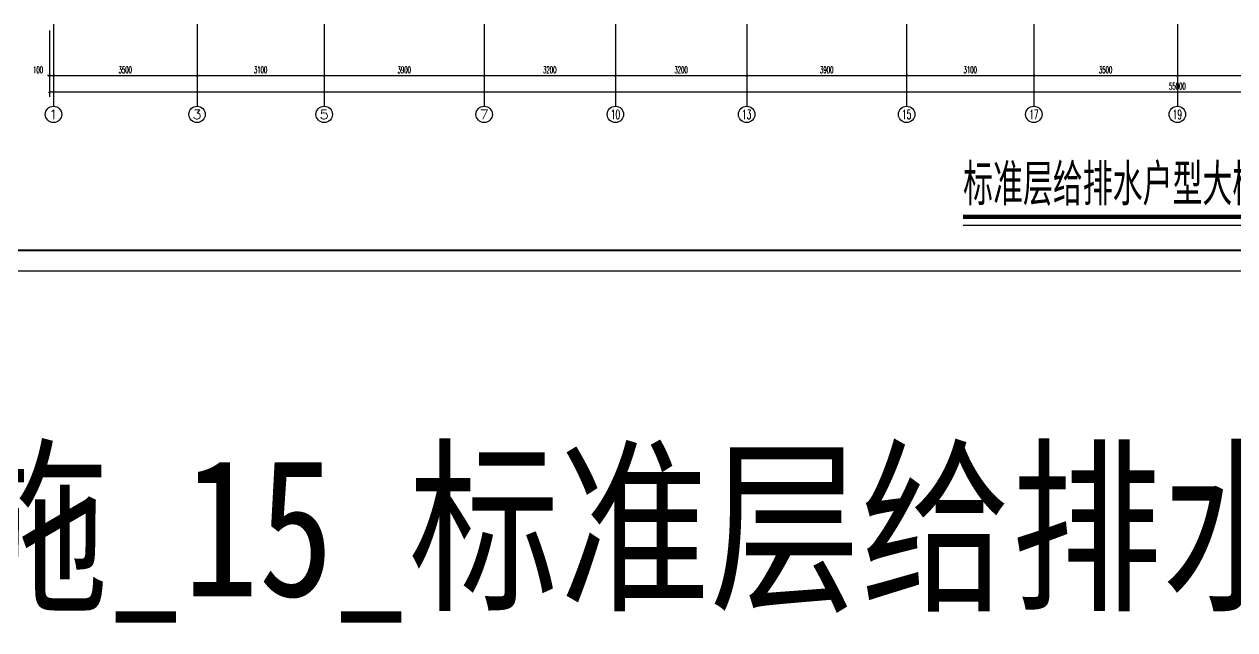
# Model space of a CAD drawing. Extents: x 27938 to 650306, y -92720 to 1524912.
# Drawn here: x 271403 to 300917, y 87033 to 101806 of the extents above; entities that cross this region are included whole.
import ezdxf
from ezdxf.enums import TextEntityAlignment as Align

# ---------------------------------------------------------------- set-up
doc = ezdxf.new("R2010")
doc.units = 0
doc.header["$LTSCALE"] = 1000
doc.header["$MEASUREMENT"] = 0
for name, color, linetype in [('AXIS', 3, 'Continuous'), ('AXIS_TEXT', 4, 'Continuous'), ('DIM_SYMB', 3, 'Continuous'), ('图框', 140, 'Continuous'), ('导图字', 7, 'Continuous')]:
    doc.layers.add(name, color=color, linetype=linetype)
doc.styles.add('_TCH_AXIS', font='COMPLEX', dxfattribs={"bigfont": 'GBCBIG'})
doc.styles.add('_TCH_DIM_T3', font='SIMPLEX.shx', dxfattribs={"width": 0.494118, "bigfont": 'GBCBIG.shx'})
doc.styles.add('COMPLEX', font='COMPLEX')
doc.styles.get("Standard").update_dxf_attribs({"font": 'gbenor.shx', "bigfont": 'gbcbig.shx'})
doc.styles.add('黑体', font='simhei.ttf')
doc.dimstyles.new('_TCH_ARCH&&50', dxfattribs={"dimtxt": 157.5, "dimasz": 50, "dimexe": 125, "dimexo": 150, "dimgap": 58.75, "dimtad": 1, "dimdec": 0, "dimzin": 0, "dimdsep": 46, "dimtxsty": '_TCH_DIM_T3', "dimblk": 'ARCHTICK', "dimcen": 0.09, "dimclrt": 7, "dimazin": 0, "dimtfac": 1, "dimtdec": 0, "dimtix": 1, "dimtmove": 2, "dimatfit": 3, "dimldrblk": 'ARCHTICK', "dimfxl": 1, "dimtolj": 1, "dimtzin": 0, "dimarcsym": 0})

# ---------------------------------------------------------------- blocks, each defined once
blk = doc.blocks.new('A$C3EFC1732')
at = {"layer": '图框'}
blk.add_lwpolyline([(-10512, -59400), (126150, -59400), (126150, 0), (-10512, 0)], close=True, dxfattribs=at)
at = {"layer": '图框', "const_width": 100}
blk.add_lwpolyline([(-8012, -58400), (125150, -58400), (125150, -1000), (-8012, -1000)], close=True, dxfattribs=at)
blk = doc.blocks.new('_ArchTick')
at = {"color": 0, "linetype": 'ByBlock', "const_width": 0.4}
blk.add_lwpolyline([(-0.5, -0.5), (0.5, 0.5)], dxfattribs=at)
blk = doc.blocks.new('*D537')
at = {"layer": 'AXIS', "color": 0, "lineweight": -2}
for p, q in [((299517, 101656), (299517, 100431)), ((303017, 101656), (303017, 100431)), ((299517, 100556), (303017, 100556))]:
    blk.add_line(p, q, dxfattribs=at)
at = {"layer": 'Defpoints', "color": 0}
for p in [(299517, 101806), (303017, 101806), (303017, 100556)]:
    blk.add_point(p, dxfattribs=at)
at = {"layer": 'AXIS', "color": 0, "lineweight": -2, "xscale": 50, "yscale": 50, "zscale": 50, "rotation": 180}
blk.add_blockref('_ArchTick', (299517, 100556), dxfattribs=at)
at = {"layer": 'AXIS', "color": 0, "lineweight": -2, "xscale": 50, "yscale": 50, "zscale": 50}
blk.add_blockref('_ArchTick', (303017, 100556), dxfattribs=at)
at = {"layer": 'AXIS', "color": 7, "insert": (301267, 100693), "char_height": 157.5, "attachment_point": 5, "style": '_TCH_DIM_T3'}
blk.add_mtext('\\A1;3500', dxfattribs=at)
blk = doc.blocks.new('*D576')
at = {"layer": 'AXIS', "color": 0, "lineweight": -2}
for p, q in [((272017, 101656), (272017, 100431)), ((272117, 101656), (272117, 100431)), ((272017, 100556), (271967, 100556)), ((272017, 100556), (272117, 100556)), ((272117, 100556), (272167, 100556))]:
    blk.add_line(p, q, dxfattribs=at)
at = {"layer": 'Defpoints', "color": 0}
for p in [(272017, 101806), (272117, 101806), (272117, 100556)]:
    blk.add_point(p, dxfattribs=at)
at = {"layer": 'AXIS', "color": 0, "lineweight": -2, "xscale": 50, "yscale": 50, "zscale": 50}
blk.add_blockref('_ArchTick', (272017, 100556), dxfattribs=at)
at = {"layer": 'AXIS', "color": 0, "lineweight": -2, "xscale": 50, "yscale": 50, "zscale": 50, "rotation": 180}
blk.add_blockref('_ArchTick', (272117, 100556), dxfattribs=at)
at = {"layer": 'AXIS', "color": 7, "insert": (271742, 100693), "char_height": 157.5, "attachment_point": 5, "style": '_TCH_DIM_T3'}
blk.add_mtext('\\A1;100', dxfattribs=at)
blk = doc.blocks.new('*D577')
at = {"layer": 'AXIS', "color": 0, "lineweight": -2}
for p, q in [((272117, 101656), (272117, 100431)), ((275617, 101656), (275617, 100431)), ((272117, 100556), (275617, 100556))]:
    blk.add_line(p, q, dxfattribs=at)
at = {"layer": 'Defpoints', "color": 0}
for p in [(272117, 101806), (275617, 101806), (275617, 100556)]:
    blk.add_point(p, dxfattribs=at)
at = {"layer": 'AXIS', "color": 0, "lineweight": -2, "xscale": 50, "yscale": 50, "zscale": 50, "rotation": 180}
blk.add_blockref('_ArchTick', (272117, 100556), dxfattribs=at)
at = {"layer": 'AXIS', "color": 0, "lineweight": -2, "xscale": 50, "yscale": 50, "zscale": 50}
blk.add_blockref('_ArchTick', (275617, 100556), dxfattribs=at)
at = {"layer": 'AXIS', "color": 7, "insert": (273867, 100693), "char_height": 157.5, "attachment_point": 5, "style": '_TCH_DIM_T3'}
blk.add_mtext('\\A1;3500', dxfattribs=at)
blk = doc.blocks.new('*D578')
at = {"layer": 'AXIS', "color": 0, "lineweight": -2}
for p, q in [((275617, 101656), (275617, 100431)), ((278717, 101656), (278717, 100431)), ((275617, 100556), (278717, 100556))]:
    blk.add_line(p, q, dxfattribs=at)
at = {"layer": 'Defpoints', "color": 0}
for p in [(275617, 101806), (278717, 101806), (278717, 100556)]:
    blk.add_point(p, dxfattribs=at)
at = {"layer": 'AXIS', "color": 0, "lineweight": -2, "xscale": 50, "yscale": 50, "zscale": 50, "rotation": 180}
blk.add_blockref('_ArchTick', (275617, 100556), dxfattribs=at)
at = {"layer": 'AXIS', "color": 0, "lineweight": -2, "xscale": 50, "yscale": 50, "zscale": 50}
blk.add_blockref('_ArchTick', (278717, 100556), dxfattribs=at)
at = {"layer": 'AXIS', "color": 7, "insert": (277167, 100693), "char_height": 157.5, "attachment_point": 5, "style": '_TCH_DIM_T3'}
blk.add_mtext('\\A1;3100', dxfattribs=at)
blk = doc.blocks.new('*D579')
at = {"layer": 'AXIS', "color": 0, "lineweight": -2}
for p, q in [((278717, 101656), (278717, 100431)), ((282617, 101656), (282617, 100431)), ((278717, 100556), (282617, 100556))]:
    blk.add_line(p, q, dxfattribs=at)
at = {"layer": 'Defpoints', "color": 0}
for p in [(278717, 101806), (282617, 101806), (282617, 100556)]:
    blk.add_point(p, dxfattribs=at)
at = {"layer": 'AXIS', "color": 0, "lineweight": -2, "xscale": 50, "yscale": 50, "zscale": 50, "rotation": 180}
blk.add_blockref('_ArchTick', (278717, 100556), dxfattribs=at)
at = {"layer": 'AXIS', "color": 0, "lineweight": -2, "xscale": 50, "yscale": 50, "zscale": 50}
blk.add_blockref('_ArchTick', (282617, 100556), dxfattribs=at)
at = {"layer": 'AXIS', "color": 7, "insert": (280667, 100693), "char_height": 157.5, "attachment_point": 5, "style": '_TCH_DIM_T3'}
blk.add_mtext('\\A1;3900', dxfattribs=at)
blk = doc.blocks.new('*D580')
at = {"layer": 'AXIS', "color": 0, "lineweight": -2}
for p, q in [((282617, 101656), (282617, 100431)), ((285817, 101656), (285817, 100431)), ((282617, 100556), (285817, 100556))]:
    blk.add_line(p, q, dxfattribs=at)
at = {"layer": 'Defpoints', "color": 0}
for p in [(282617, 101806), (285817, 101806), (285817, 100556)]:
    blk.add_point(p, dxfattribs=at)
at = {"layer": 'AXIS', "color": 0, "lineweight": -2, "xscale": 50, "yscale": 50, "zscale": 50, "rotation": 180}
blk.add_blockref('_ArchTick', (282617, 100556), dxfattribs=at)
at = {"layer": 'AXIS', "color": 0, "lineweight": -2, "xscale": 50, "yscale": 50, "zscale": 50}
blk.add_blockref('_ArchTick', (285817, 100556), dxfattribs=at)
at = {"layer": 'AXIS', "color": 7, "insert": (284217, 100693), "char_height": 157.5, "attachment_point": 5, "style": '_TCH_DIM_T3'}
blk.add_mtext('\\A1;3200', dxfattribs=at)
blk = doc.blocks.new('*D581')
at = {"layer": 'AXIS', "color": 0, "lineweight": -2}
for p, q in [((285817, 101656), (285817, 100431)), ((289017, 101656), (289017, 100431)), ((285817, 100556), (289017, 100556))]:
    blk.add_line(p, q, dxfattribs=at)
at = {"layer": 'Defpoints', "color": 0}
for p in [(285817, 101806), (289017, 101806), (289017, 100556)]:
    blk.add_point(p, dxfattribs=at)
at = {"layer": 'AXIS', "color": 0, "lineweight": -2, "xscale": 50, "yscale": 50, "zscale": 50, "rotation": 180}
blk.add_blockref('_ArchTick', (285817, 100556), dxfattribs=at)
at = {"layer": 'AXIS', "color": 0, "lineweight": -2, "xscale": 50, "yscale": 50, "zscale": 50}
blk.add_blockref('_ArchTick', (289017, 100556), dxfattribs=at)
at = {"layer": 'AXIS', "color": 7, "insert": (287417, 100693), "char_height": 157.5, "attachment_point": 5, "style": '_TCH_DIM_T3'}
blk.add_mtext('\\A1;3200', dxfattribs=at)
blk = doc.blocks.new('*D582')
at = {"layer": 'AXIS', "color": 0, "lineweight": -2}
for p, q in [((289017, 101656), (289017, 100431)), ((292917, 101656), (292917, 100431)), ((289017, 100556), (292917, 100556))]:
    blk.add_line(p, q, dxfattribs=at)
at = {"layer": 'Defpoints', "color": 0}
for p in [(289017, 101806), (292917, 101806), (292917, 100556)]:
    blk.add_point(p, dxfattribs=at)
at = {"layer": 'AXIS', "color": 0, "lineweight": -2, "xscale": 50, "yscale": 50, "zscale": 50, "rotation": 180}
blk.add_blockref('_ArchTick', (289017, 100556), dxfattribs=at)
at = {"layer": 'AXIS', "color": 0, "lineweight": -2, "xscale": 50, "yscale": 50, "zscale": 50}
blk.add_blockref('_ArchTick', (292917, 100556), dxfattribs=at)
at = {"layer": 'AXIS', "color": 7, "insert": (290967, 100693), "char_height": 157.5, "attachment_point": 5, "style": '_TCH_DIM_T3'}
blk.add_mtext('\\A1;3900', dxfattribs=at)
blk = doc.blocks.new('*D583')
at = {"layer": 'AXIS', "color": 0, "lineweight": -2}
for p, q in [((292917, 101656), (292917, 100431)), ((296017, 101656), (296017, 100431)), ((292917, 100556), (296017, 100556))]:
    blk.add_line(p, q, dxfattribs=at)
at = {"layer": 'Defpoints', "color": 0}
for p in [(292917, 101806), (296017, 101806), (296017, 100556)]:
    blk.add_point(p, dxfattribs=at)
at = {"layer": 'AXIS', "color": 0, "lineweight": -2, "xscale": 50, "yscale": 50, "zscale": 50, "rotation": 180}
blk.add_blockref('_ArchTick', (292917, 100556), dxfattribs=at)
at = {"layer": 'AXIS', "color": 0, "lineweight": -2, "xscale": 50, "yscale": 50, "zscale": 50}
blk.add_blockref('_ArchTick', (296017, 100556), dxfattribs=at)
at = {"layer": 'AXIS', "color": 7, "insert": (294467, 100693), "char_height": 157.5, "attachment_point": 5, "style": '_TCH_DIM_T3'}
blk.add_mtext('\\A1;3100', dxfattribs=at)
blk = doc.blocks.new('*D584')
at = {"layer": 'AXIS', "color": 0, "lineweight": -2}
for p, q in [((296017, 101656), (296017, 100431)), ((299517, 101656), (299517, 100431)), ((296017, 100556), (299517, 100556))]:
    blk.add_line(p, q, dxfattribs=at)
at = {"layer": 'Defpoints', "color": 0}
for p in [(296017, 101806), (299517, 101806), (299517, 100556)]:
    blk.add_point(p, dxfattribs=at)
at = {"layer": 'AXIS', "color": 0, "lineweight": -2, "xscale": 50, "yscale": 50, "zscale": 50, "rotation": 180}
blk.add_blockref('_ArchTick', (296017, 100556), dxfattribs=at)
at = {"layer": 'AXIS', "color": 0, "lineweight": -2, "xscale": 50, "yscale": 50, "zscale": 50}
blk.add_blockref('_ArchTick', (299517, 100556), dxfattribs=at)
at = {"layer": 'AXIS', "color": 7, "insert": (297767, 100693), "char_height": 157.5, "attachment_point": 5, "style": '_TCH_DIM_T3'}
blk.add_mtext('\\A1;3500', dxfattribs=at)
blk = doc.blocks.new('*D585')
at = {"layer": 'AXIS', "color": 0, "lineweight": -2}
for p, q in [((272017, 101656), (272017, 100031)), ((327017, 101656), (327017, 100031)), ((272017, 100156), (327017, 100156))]:
    blk.add_line(p, q, dxfattribs=at)
at = {"layer": 'Defpoints', "color": 0}
for p in [(272017, 101806), (327017, 101806), (327017, 100156)]:
    blk.add_point(p, dxfattribs=at)
at = {"layer": 'AXIS', "color": 0, "lineweight": -2, "xscale": 50, "yscale": 50, "zscale": 50, "rotation": 180}
blk.add_blockref('_ArchTick', (272017, 100156), dxfattribs=at)
at = {"layer": 'AXIS', "color": 0, "lineweight": -2, "xscale": 50, "yscale": 50, "zscale": 50}
blk.add_blockref('_ArchTick', (327017, 100156), dxfattribs=at)
at = {"layer": 'AXIS', "color": 7, "insert": (299517, 100293), "char_height": 157.5, "attachment_point": 5, "style": '_TCH_DIM_T3'}
blk.add_mtext('\\A1;55000', dxfattribs=at)
blk = doc.blocks.new('_AXISO')
blk.add_circle((0, 0), 0.5)
at = {"layer": 'AXIS_TEXT', "style": 'COMPLEX', "width": 1.041667}
blk.add_attdef('A', text='', height=0.56, dxfattribs=at).set_placement((-0.25, -0.28), (0.25, -0.28), align=Align.FIT)

msp = doc.modelspace()

# ---------------------------------------------------------------- linework, layer by layer
at = {"layer": 'AXIS'}
for p, q in [((272116.6, 101805.9), (272116.6, 99805.9)), ((275616.6, 101805.9), (275616.6, 99805.9)), ((278716.6, 101805.9), (278716.6, 99805.9)), ((282616.6, 101805.9), (282616.6, 99805.9)), ((285816.6, 101805.9), (285816.6, 99805.9)), ((289016.6, 101805.9), (289016.6, 99805.9)), ((292916.6, 101805.9), (292916.6, 99805.9)), ((296016.6, 101805.9), (296016.6, 99805.9)), ((299516.6, 101805.9), (299516.6, 99805.9))]:
    msp.add_line(p, q, dxfattribs=at)
at = {"layer": 'DIM_SYMB', "const_width": 105}
msp.add_lwpolyline([(294294, 97109.6), (304181.7, 97109.6)], dxfattribs=at)
at = {"layer": 'DIM_SYMB'}
msp.add_lwpolyline([(294294, 96899.6), (304181.7, 96899.6)], dxfattribs=at)

# ---------------------------------------------------------------- block references
at = {"xscale": 0.5, "yscale": 0.5, "zscale": 0.5}
msp.add_blockref('A$C3EFC1732', (271966, 125489.4), dxfattribs=at)
at = {"layer": 'AXIS'}
ref = msp.add_blockref('_AXISO', (272116.6, 99605.9), dxfattribs=dict(at, xscale=400, yscale=400, zscale=400))
ref.add_attrib('A', '1', dxfattribs={"layer": 'AXIS_TEXT', "height": 226.3, "style": '_TCH_AXIS', "width": 2.333333}).set_placement((272003.4, 99492.7), (272229.7, 99492.7), align=Align.FIT)
ref = msp.add_blockref('_AXISO', (275616.6, 99605.9), dxfattribs=dict(at, xscale=400, yscale=400, zscale=400))
ref.add_attrib('A', '3', dxfattribs={"layer": 'AXIS_TEXT', "height": 226.3, "style": '_TCH_AXIS', "width": 1.5}).set_placement((275503.4, 99492.7), (275729.7, 99492.7), align=Align.FIT)
ref = msp.add_blockref('_AXISO', (278716.6, 99605.9), dxfattribs=dict(at, xscale=400, yscale=400, zscale=400))
ref.add_attrib('A', '5', dxfattribs={"layer": 'AXIS_TEXT', "height": 226.3, "style": '_TCH_AXIS', "width": 1.5}).set_placement((278603.4, 99492.7), (278829.7, 99492.7), align=Align.FIT)
ref = msp.add_blockref('_AXISO', (282616.6, 99605.9), dxfattribs=dict(at, xscale=400, yscale=400, zscale=400))
ref.add_attrib('A', '7', dxfattribs={"layer": 'AXIS_TEXT', "height": 226.3, "style": '_TCH_AXIS', "width": 1.5}).set_placement((282503.4, 99492.7), (282729.7, 99492.7), align=Align.FIT)
ref = msp.add_blockref('_AXISO', (285816.6, 99605.9), dxfattribs=dict(at, xscale=400, yscale=400, zscale=400))
ref.add_attrib('A', '10', dxfattribs={"layer": 'AXIS_TEXT', "height": 226.27, "style": '_TCH_AXIS', "width": 0.724138}).set_placement((285703.4, 99492.7), (285929.7, 99492.7), align=Align.FIT)
ref = msp.add_blockref('_AXISO', (289016.6, 99605.9), dxfattribs=dict(at, xscale=400, yscale=400, zscale=400))
ref.add_attrib('A', '13', dxfattribs={"layer": 'AXIS_TEXT', "height": 226.27, "style": '_TCH_AXIS', "width": 0.724138}).set_placement((288903.4, 99492.7), (289129.7, 99492.7), align=Align.FIT)
ref = msp.add_blockref('_AXISO', (292916.6, 99605.9), dxfattribs=dict(at, xscale=400, yscale=400, zscale=400))
ref.add_attrib('A', '15', dxfattribs={"layer": 'AXIS_TEXT', "height": 226.27, "style": '_TCH_AXIS', "width": 0.724138}).set_placement((292803.4, 99492.7), (293029.7, 99492.7), align=Align.FIT)
ref = msp.add_blockref('_AXISO', (296016.6, 99605.9), dxfattribs=dict(at, xscale=400, yscale=400, zscale=400))
ref.add_attrib('A', '17', dxfattribs={"layer": 'AXIS_TEXT', "height": 226.27, "style": '_TCH_AXIS', "width": 0.724138}).set_placement((295903.4, 99492.7), (296129.7, 99492.7), align=Align.FIT)
ref = msp.add_blockref('_AXISO', (299516.6, 99605.9), dxfattribs=dict(at, xscale=400, yscale=400, zscale=400))
ref.add_attrib('A', '19', dxfattribs={"layer": 'AXIS_TEXT', "height": 226.27, "style": '_TCH_AXIS', "width": 0.724138}).set_placement((299403.4, 99492.7), (299629.7, 99492.7), align=Align.FIT)

# ---------------------------------------------------------------- texts
at = {"layer": 'DIM_SYMB', "color": 7}
msp.add_text('标准层给排水户型大样图', height=1012.766, dxfattribs=at).set_placement((294294, 97386.7))
at = {"layer": '导图字', "color": 1, "style": '黑体', "width": 0.8}
msp.add_text('水施_15_标准层给排水户型大样图_A1+3/4', height=3364.726, dxfattribs=at).set_placement((266110.1, 87852.5))

# ---------------------------------------------------------------- dimensions: what is measured, and where the dimension line sits
at = {"layer": 'AXIS'}
dim = msp.add_linear_dim(base=(272116.6, 100555.9), p1=(272016.6, 101805.9), p2=(272116.6, 101805.9), angle=0, dimstyle='_TCH_ARCH&&50', dxfattribs=at)
dim.commit()
dim.dimension.update_dxf_attribs({"geometry": '*D576', "text_midpoint": (271741.6, 100692.7), "dimtype": 129})
for p1, p2, distance, picture, middle in [((272016.6, 101805.9), (327016.6, 101805.9), -1650, '*D585', (299516.6, 100293.4)), ((272116.6, 101805.9), (275616.6, 101805.9), -1250, '*D577', (273866.6, 100693.4)), ((275616.6, 101805.9), (278716.6, 101805.9), -1250, '*D578', (277166.6, 100693.4)), ((278716.6, 101805.9), (282616.6, 101805.9), -1250, '*D579', (280666.6, 100693.4)), ((282616.6, 101805.9), (285816.6, 101805.9), -1250, '*D580', (284216.6, 100693.4)), ((285816.6, 101805.9), (289016.6, 101805.9), -1250, '*D581', (287416.6, 100693.4)), ((289016.6, 101805.9), (292916.6, 101805.9), -1250, '*D582', (290966.6, 100693.4)), ((292916.6, 101805.9), (296016.6, 101805.9), -1250, '*D583', (294466.6, 100693.4)), ((296016.6, 101805.9), (299516.6, 101805.9), -1250, '*D584', (297766.6, 100693.4)), ((299516.6, 101805.9), (303016.6, 101805.9), -1250, '*D537', (301266.6, 100693.4))]:
    dim = msp.add_aligned_dim(p1=p1, p2=p2, distance=distance, dimstyle='_TCH_ARCH&&50', dxfattribs=at)
    dim.commit()
    dim.dimension.update_dxf_attribs({"geometry": picture, "text_midpoint": middle})

doc.saveas('drawing.dxf')
